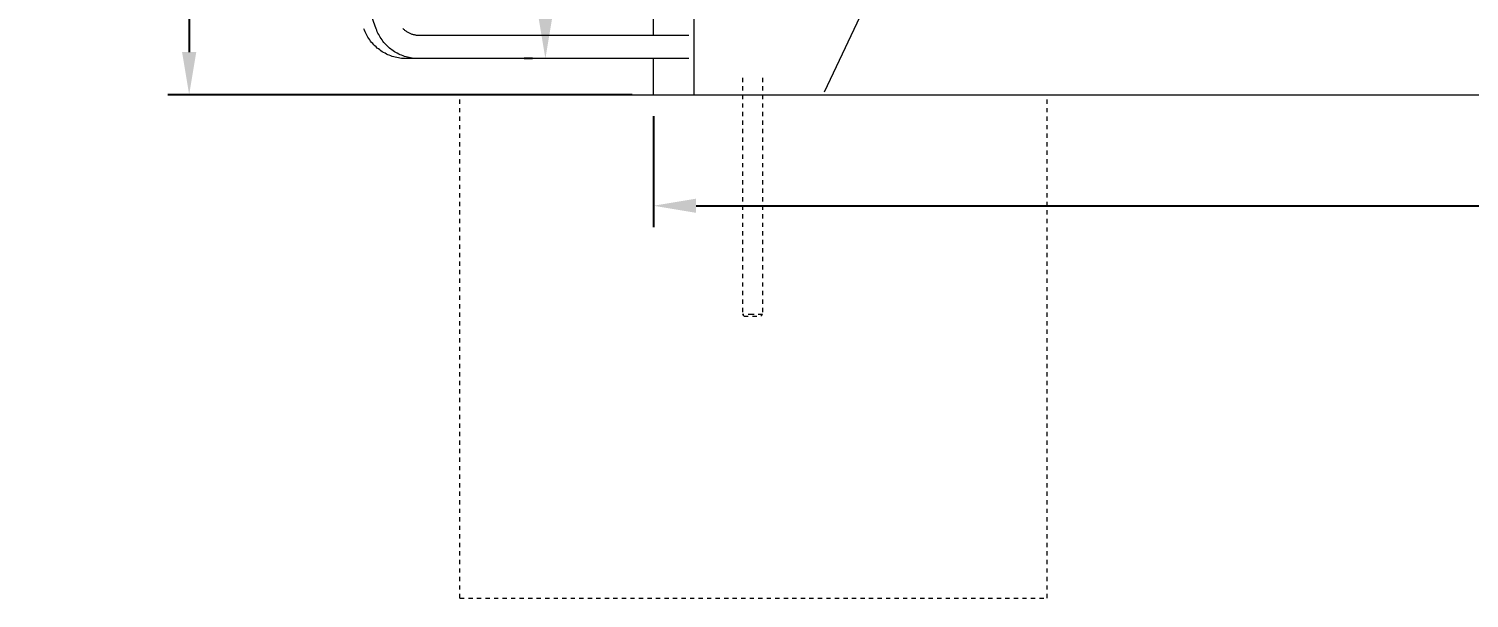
# Model space of a CAD drawing. Header units: inches. Extents: x -9 to 197, y 0 to 134.
# Drawn here: x -9.1 to 24.7, y 94.48 to 107.84 of the extents above; entities that cross this region are included whole.
import ezdxf

# ---------------------------------------------------------------- set-up
doc = ezdxf.new("R2010")
doc.units = ezdxf.units.IN
doc.linetypes.add('HIDDEN', pattern=[1.905, 1.27, -0.635])
for name, color, linetype, lineweight in [('ZANO_R', 7, 'Continuous', 0), ('ZANO_R_przerywana', 250, 'HIDDEN', 0), ('ZANO_W', 1, 'Continuous', 0)]:
    doc.layers.add(name, color=color, linetype=linetype, lineweight=lineweight)
doc.styles.get("Standard").update_dxf_attribs({"font": 'arial.ttf'})
doc.dimstyles.new('amerykanie', dxfattribs={"dimtxt": 50, "dimasz": 50, "dimexe": 0.5, "dimexo": 0.5, "dimgap": 1, "dimtad": 1, "dimdec": 0, "dimzin": 0, "dimlunit": 5, "dimtxsty": 'Standard', "dimcen": 0.09, "dimclrd": 1, "dimclre": 1, "dimclrt": 1, "dimazin": 0, "dimtfac": 1, "dimtdec": 0, "dimtmove": 0, "dimatfit": 3, "dimfxl": 1, "dimtzin": 0, "dimarcsym": 1})

# ---------------------------------------------------------------- blocks, each defined once
blk = doc.blocks.new('*D378')
at = {"layer": 'ZANO_W', "color": 1, "lineweight": -2}
for p, q in [((2.853, 122.467), (2.519, 122.467)), ((3.019, 108.138), (3.019, 121.467)), ((2.714, 107.138), (2.519, 107.138))]:
    blk.add_line(p, q, dxfattribs=at)
at = {"layer": 'ZANO_W', "color": 1}
for points in [[(3.186, 121.467), (2.853, 121.467), (3.019, 122.467)], [(2.853, 108.138), (3.186, 108.138), (3.019, 107.138)]]:
    blk.add_solid(points, dxfattribs=at)
at = {"layer": 'ZANO_W', "color": 1, "insert": (1.679, 114.803), "char_height": 1.625, "attachment_point": 5, "rotation": 90}
blk.add_mtext('15 5/16', dxfattribs=at)
blk = doc.blocks.new('*D380')
at = {"layer": 'ZANO_W', "color": 1, "lineweight": -2}
for p, q in [((5.555, 105.792), (5.555, 103.187)), ((114.95, 105.792), (114.95, 103.187)), ((6.555, 103.687), (113.95, 103.687))]:
    blk.add_line(p, q, dxfattribs=at)
at = {"layer": 'ZANO_W', "color": 1}
for points in [[(6.555, 103.854), (6.555, 103.521), (5.555, 103.687)], [(113.95, 103.521), (113.95, 103.854), (114.95, 103.687)]]:
    blk.add_solid(points, dxfattribs=at)
at = {"layer": 'ZANO_W', "color": 1, "insert": (60.252, 105.028), "char_height": 1.625, "attachment_point": 5}
blk.add_mtext('109 3/8', dxfattribs=at)
blk = doc.blocks.new('*D381')
at = {"layer": 'ZANO_W', "color": 1, "lineweight": -2}
for p, q in [((10.753, 134.402), (-5.841, 134.402)), ((-5.341, 133.402), (-5.341, 107.292)), ((5.055, 106.292), (-5.841, 106.292))]:
    blk.add_line(p, q, dxfattribs=at)
at = {"layer": 'ZANO_W', "color": 1}
for points in [[(-5.174, 133.402), (-5.507, 133.402), (-5.341, 134.402)], [(-5.507, 107.292), (-5.174, 107.292), (-5.341, 106.292)]]:
    blk.add_solid(points, dxfattribs=at)
at = {"layer": 'ZANO_W', "color": 1, "insert": (-6.681, 120.347), "char_height": 1.625, "attachment_point": 5, "rotation": 90}
blk.add_mtext('28 1/8', dxfattribs=at)
blk = doc.blocks.new('*D398')
at = {"layer": 'ZANO_W', "color": 1, "lineweight": -2}
blk.add_arc((156.245, 106.292), 5.938, 93.9709, 170.339, dxfattribs=at)
at = {"layer": 'ZANO_W', "color": 1}
for points in [[(155.831, 112.048), (155.836, 112.382), (156.834, 112.2)], [(150.225, 107.302), (150.557, 107.274), (150.307, 106.292)]]:
    blk.add_solid(points, dxfattribs=at)
at = {"layer": 'ZANO_W', "color": 1, "insert": (151.36, 111.687), "char_height": 1.625, "attachment_point": 5, "rotation": 42.155}
blk.add_mtext("95%%d41'", dxfattribs=at)

msp = doc.modelspace()

# ---------------------------------------------------------------- linework, layer by layer
at = {"layer": 'ZANO_R'}
for p, q in [((6.51495, 106.29167), (6.51495, 123.06407)), ((5.55452, 107.6895), (5.55452, 121.91577)), ((9.57201, 106.35716), (15.29176, 118.44596)), ((-0.953, 107.83808), (-4.35349, 117.21687)), ((-1.22806, 107.80353), (-1.24124, 107.8381)), ((-0.93982, 107.80351), (-0.953, 107.83808)), ((-0.32324, 107.84612), (-0.31072, 107.83352)), ((-1.21368, 107.76945), (-1.22806, 107.80353)), ((-1.19812, 107.73588), (-1.21368, 107.76945)), ((-1.1814, 107.70288), (-1.19812, 107.73588)), ((-1.16353, 107.67048), (-1.1814, 107.70288)), ((-1.14455, 107.63873), (-1.16353, 107.67048)), ((-1.12447, 107.60765), (-1.14455, 107.63873)), ((-1.10332, 107.5773), (-1.12447, 107.60765)), ((-1.08112, 107.5477), (-1.10332, 107.5773)), ((-1.0579, 107.5189), (-1.08112, 107.5477)), ((-1.0337, 107.49092), (-1.0579, 107.5189)), ((-0.92544, 107.76942), (-0.93982, 107.80351)), ((-0.90988, 107.73586), (-0.92544, 107.76942)), ((-0.89315, 107.70285), (-0.90988, 107.73586)), ((-0.87529, 107.67046), (-0.89315, 107.70285)), ((-0.85631, 107.6387), (-0.87529, 107.67046)), ((-0.83623, 107.60763), (-0.85631, 107.6387)), ((-0.81507, 107.57727), (-0.83623, 107.60763)), ((-0.79288, 107.54768), (-0.81507, 107.57727)), ((-0.76966, 107.51887), (-0.79288, 107.54768)), ((-0.74545, 107.4909), (-0.76966, 107.51887)), ((-0.31072, 107.83352), (-0.29777, 107.82136)), ((-0.29777, 107.82136), (-0.2844, 107.80966)), ((-0.2844, 107.80966), (-0.27063, 107.79844)), ((-0.27063, 107.79844), (-0.25648, 107.7877)), ((-0.25648, 107.7877), (-0.24196, 107.77746)), ((-0.24196, 107.77746), (-0.22709, 107.76774)), ((-0.22709, 107.76774), (-0.21189, 107.75854)), ((-0.21189, 107.75854), (-0.19639, 107.74988)), ((-0.19639, 107.74988), (-0.18058, 107.74176)), ((-0.18058, 107.74176), (-0.16451, 107.7342)), ((-0.16451, 107.7342), (-0.14818, 107.7272)), ((-0.14818, 107.7272), (-0.13162, 107.72078)), ((-0.13162, 107.72078), (-0.11484, 107.71494)), ((-0.11484, 107.71494), (-0.09787, 107.70969)), ((-0.09787, 107.70969), (-0.08072, 107.70504)), ((-0.08072, 107.70504), (-0.06343, 107.70098)), ((-0.06343, 107.70098), (-0.046, 107.69753)), ((-0.046, 107.69753), (-0.02846, 107.6947)), ((-0.02846, 107.6947), (-0.01084, 107.69247)), ((-0.01084, 107.69247), (0.00685, 107.69086)), ((0.00685, 107.69086), (0.02459, 107.68987)), ((0.02459, 107.68987), (0.04235, 107.6895)), ((0.04235, 107.6895), (0.04322, 107.6895)), ((0.04322, 107.6895), (6.38281, 107.6895)), ((-1.00853, 107.4638), (-1.0337, 107.49092)), ((-0.98243, 107.43758), (-1.00853, 107.4638)), ((-0.95543, 107.41229), (-0.98243, 107.43758)), ((-0.92756, 107.38795), (-0.95543, 107.41229)), ((-0.89886, 107.3646), (-0.92756, 107.38795)), ((-0.86937, 107.34227), (-0.89886, 107.3646)), ((-0.83911, 107.32098), (-0.86937, 107.34227)), ((-0.80813, 107.30075), (-0.83911, 107.32098)), ((-0.77647, 107.28162), (-0.80813, 107.30075)), ((-0.74415, 107.26361), (-0.77647, 107.28162)), ((-0.72028, 107.46378), (-0.74545, 107.4909)), ((-0.71123, 107.24674), (-0.74415, 107.26361)), ((-0.69418, 107.43756), (-0.72028, 107.46378)), ((-0.67773, 107.23102), (-0.71123, 107.24674)), ((-0.66718, 107.41227), (-0.69418, 107.43756)), ((-0.64371, 107.21648), (-0.67773, 107.23102)), ((-0.63932, 107.38793), (-0.66718, 107.41227)), ((-0.60921, 107.20314), (-0.64371, 107.21648)), ((-0.61062, 107.36458), (-0.63932, 107.38793)), ((-0.58113, 107.34224), (-0.61062, 107.36458)), ((-0.57426, 107.19101), (-0.60921, 107.20314)), ((-0.55087, 107.32095), (-0.58113, 107.34224)), ((-0.5389, 107.18011), (-0.57426, 107.19101)), ((-0.51989, 107.30073), (-0.55087, 107.32095)), ((-0.50319, 107.17045), (-0.5389, 107.18011)), ((-0.48822, 107.2816), (-0.51989, 107.30073)), ((-0.46716, 107.16203), (-0.50319, 107.17045)), ((-0.45591, 107.26359), (-0.48822, 107.2816)), ((-0.43086, 107.15489), (-0.46716, 107.16203)), ((-0.42298, 107.24671), (-0.45591, 107.26359)), ((-0.38949, 107.231), (-0.42298, 107.24671)), ((-0.35547, 107.21646), (-0.38949, 107.231)), ((-0.32096, 107.20312), (-0.35547, 107.21646)), ((-0.28601, 107.19099), (-0.32096, 107.20312)), ((-0.25066, 107.18008), (-0.28601, 107.19099)), ((-0.21494, 107.17042), (-0.25066, 107.18008)), ((-0.17892, 107.16201), (-0.21494, 107.17042)), ((-0.14262, 107.15486), (-0.17892, 107.16201)), ((-0.39434, 107.14901), (-0.43086, 107.15489)), ((-0.35763, 107.14441), (-0.39434, 107.14901)), ((-0.32078, 107.14109), (-0.35763, 107.14441)), ((-0.28384, 107.13906), (-0.32078, 107.14109)), ((-0.24685, 107.13832), (-0.28384, 107.13906)), ((-0.24502, 107.13832), (-0.24685, 107.13832)), ((0.0414, 107.13832), (-0.24502, 107.13832)), ((-0.10609, 107.14898), (-0.14262, 107.15486)), ((-0.06938, 107.14438), (-0.10609, 107.14898)), ((-0.03253, 107.14107), (-0.06938, 107.14438)), ((0.00441, 107.13904), (-0.03253, 107.14107)), ((0.0414, 107.1383), (0.00441, 107.13904)), ((0.04322, 107.1383), (0.0414, 107.1383)), ((6.3828, 107.1383), (0.04322, 107.1383)), ((5.55452, 106.29167), (5.55452, 107.1383)), ((1.01386, 106.29167), (14.794, 106.29167))]:
    msp.add_line(p, q, dxfattribs=at)
msp.add_lwpolyline([(-5.62303, 106.29167), (192.32548, 106.29167)], dxfattribs=at)
at = {"layer": 'ZANO_R_przerywana', "ltscale": 0.05}
for p, q in [((7.64368, 106.68933), (7.64368, 101.13254)), ((8.11614, 106.68933), (8.11614, 101.13254)), ((1.01386, 94.48012), (1.01386, 106.29167)), ((14.794, 94.48012), (14.794, 106.29167)), ((7.68163, 101.09459), (7.64368, 101.13254)), ((7.87991, 101.13254), (7.64368, 101.13254)), ((7.68163, 101.09459), (7.87991, 101.09459)), ((8.11614, 101.13254), (7.87991, 101.13254)), ((7.87991, 101.09459), (8.07818, 101.09459)), ((8.07818, 101.09459), (8.11614, 101.13254)), ((1.01386, 94.48012), (14.794, 94.48012))]:
    msp.add_line(p, q, dxfattribs=at)

# ---------------------------------------------------------------- dimensions: what is measured, and where the dimension line sits
at = {"layer": 'ZANO_W'}
for base, p1, p2, picture, middle in [((-5.34083, 106.29167), (11.25272, 134.40225), (5.55452, 106.29167), '*D381', (-6.68104, 120.34696)), ((3.01935, 122.46699), (3.21355, 107.13831), (3.35272, 122.46699), '*D378', (1.67914, 114.80265))]:
    dim = msp.add_linear_dim(base=base, p1=p1, p2=p2, angle=90, dimstyle='amerykanie', override={"dimtxt": 1.625, "dimasz": 1, "dimgap": 0.5, "dimdec": 4, "dimaunit": 1, "dimadec": 1, "dimtdec": 4, "dimtmove": 1, "dimfrac": 2}, dxfattribs=at)
    dim.commit()
    dim.dimension.update_dxf_attribs({"geometry": picture, "text_midpoint": middle})
dim = msp.add_angular_dim_2l(base=(153.62268, 111.61897), line1=((-1.70141, 106.29167), (190.28727, 106.29167)), line2=((156.24739, 106.31761), (157.97255, 123.63182)), dimstyle='amerykanie', override={"dimtxt": 1.625, "dimasz": 1, "dimgap": 0.5, "dimdec": 4, "dimaunit": 1, "dimadec": 1, "dimtdec": 4, "dimtmove": 1, "dimfrac": 2}, dxfattribs=at)
dim.commit()
dim.dimension.update_dxf_attribs({"geometry": '*D398', "text_midpoint": (151.36035, 111.68698)})
dim = msp.add_linear_dim(base=(114.95029, 103.68723), p1=(5.55452, 106.29167), p2=(114.95029, 106.29167), dimstyle='amerykanie', override={"dimtxt": 1.625, "dimasz": 1, "dimgap": 0.5, "dimdec": 4, "dimaunit": 1, "dimadec": 1, "dimtdec": 4, "dimtmove": 1, "dimfrac": 2}, dxfattribs=at)
dim.commit()
dim.dimension.update_dxf_attribs({"geometry": '*D380', "text_midpoint": (60.2524, 105.02799)})

doc.saveas('drawing.dxf')
